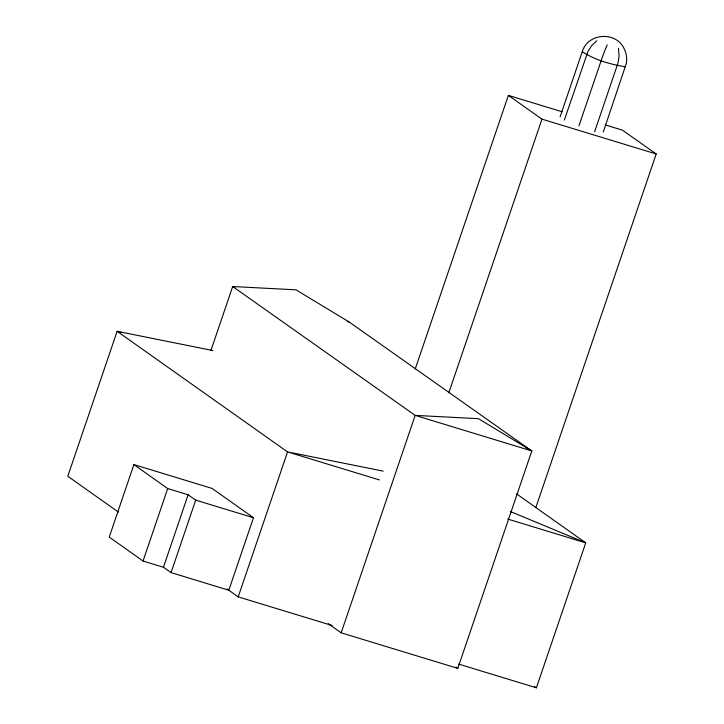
<?xml version="1.0" encoding="UTF-8"?>
<svg xmlns="http://www.w3.org/2000/svg" width="724" height="724" viewBox="0 0 724 724"><rect width="100%" height="100%" fill="white"/><g stroke="black" fill="none" stroke-linecap="round" stroke-linejoin="round"><path stroke-width="1.09" d="M603.282 131.994L626.369 63.305A23.087 22.896 59.9 0 0 624.36 49.196C616.794 30.996 587.653 32.716 582.277 51.685L560.077 116.881M133.904 464.591L109.234 537.063L143.035 561.037L163.452 567.263L171.045 572.594L228.811 590.223L253.481 517.741L212.051 488.41L133.904 464.591L167.706 488.564L188.122 494.782L195.715 500.121L253.481 517.741M210.919 350.479L232.685 286.523L295.953 289.826L349.348 322.117L531.805 450.952L457.794 668.37L341.167 632.812L328.262 623.699M143.035 561.037L167.706 488.564M163.452 567.263L188.122 494.782M171.045 572.594L195.715 500.121M332.198 625.527L238.205 596.866L287.555 451.921L117.134 331.302L67.794 476.247L118.455 512.103M415.232 368.987L508.375 95.387L562.177 111.786M341.167 632.812L415.178 415.386L232.685 286.523L234.847 287.184M448.826 392.743L541.968 119.143L508.375 95.387M564.367 120.048L587.933 51.504L591.798 45.458L596.838 40.752M578.947 125.867L601.146 60.671A23.141 2.018 -70.7 0 1 604.784 50.662L607.146 44.87M594.585 131.84L617.147 65.576A23.168 14.77 -75.8 0 0 619.047 55.015L618.459 48.336M535.787 507.723L656.206 153.977L622.441 130.148L605.219 124.899M458.6 664.08L536.394 687.8L585.734 542.855L516.692 493.958M625.482 66.798C610.513 64.364 594.974 60.083 582.277 51.685M212.883 350.552L117.134 331.302L121.46 332.615M383.168 471.134L287.555 451.903L379.421 479.94M541.968 119.143L656.206 153.977M347.194 321.456L349.348 322.117M531.805 450.952L415.178 415.386L478.428 418.671L531.805 450.952L526.855 448.228M507.741 519.063L585.734 542.855L510.32 511.488M455.948 667.066L457.794 668.37M534.547 686.497L536.394 687.8M226.974 588.911L238.205 596.866"/></g></svg>
